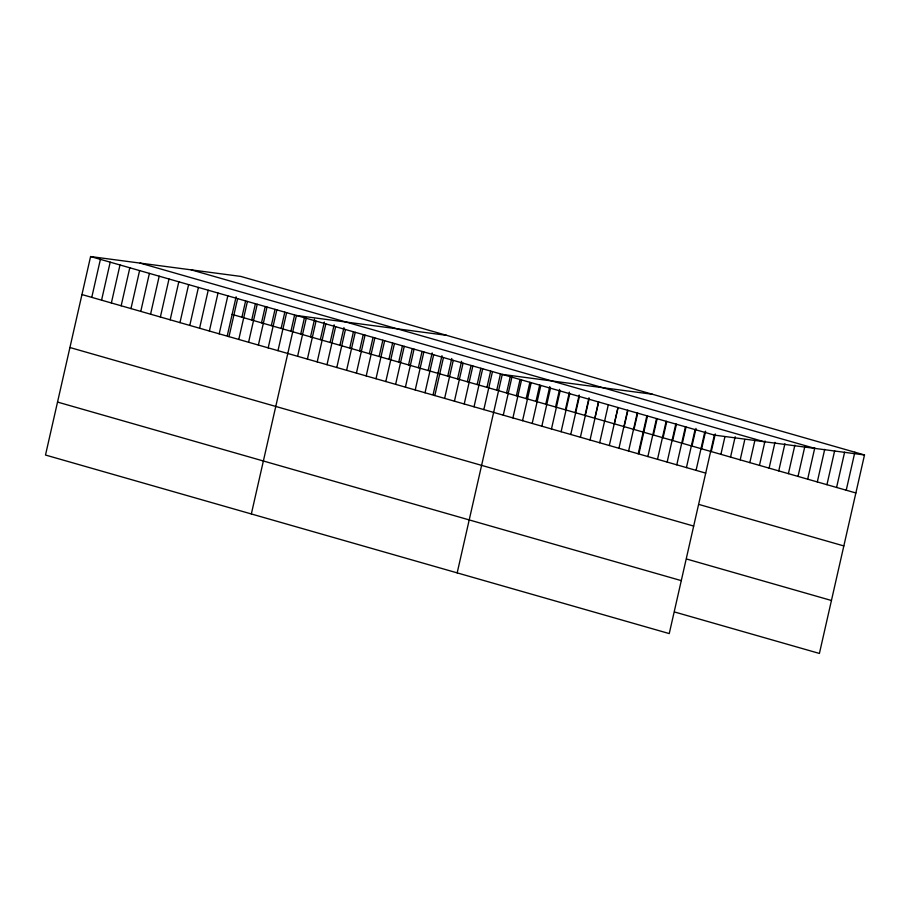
<?xml version="1.0" encoding="UTF-8"?>
<svg xmlns="http://www.w3.org/2000/svg" width="910" height="910" viewBox="0 0 910 910"><rect width="100%" height="100%" fill="white"/><g stroke="black" fill="none" stroke-linecap="round" stroke-linejoin="round"><path stroke-width="1.36" d="M864.5 454.966L240.752 276.412L90.59 256.552L45.5 455.034L669.248 633.587L714.35 435.105L864.5 454.966L819.409 653.448L674.81 612.055M91.762 297.365L100.396 259.361M101.567 300.163L110.201 262.171M111.361 302.973L119.995 264.969M121.166 305.783L129.8 267.779M130.972 308.581L139.605 270.589M140.766 311.391L149.399 273.387M150.571 314.2L159.204 276.196M160.376 316.998L169.01 279.006M170.181 319.808L178.815 281.804M179.975 322.618L188.609 284.614M189.78 325.416L198.414 287.423M199.586 328.226L208.219 290.222M209.38 331.035L218.013 293.031M219.185 333.834L227.819 295.841M227.307 335.597L236.122 296.774M228.99 336.643L237.624 298.639M241.912 317.215L245.62 300.937M238.784 339.453L247.418 301.449M251.717 320.024L255.414 303.735M248.589 342.251L257.223 304.259M261.523 322.834L265.219 306.545M258.394 345.061L267.028 307.057M271.317 325.632L275.025 309.354M268.188 347.87L276.833 309.866M281.122 328.442L284.819 312.153M277.994 350.668L286.627 312.676M290.927 331.251L294.624 314.962M251.342 513.957L296.433 315.474L446.582 335.335M300.721 334.061L304.429 317.772M297.604 356.288L306.238 318.284M310.526 336.859L314.541 319.217M307.398 359.086L316.032 321.093M320.331 339.669L324.335 322.026M317.203 361.896L325.837 323.892M330.137 342.478L334.141 324.825M327.009 364.705L335.642 326.701M339.93 345.277L343.946 327.634M336.802 367.503L345.436 329.511M349.736 348.086L353.433 331.797M346.608 370.313L355.241 332.309M359.541 350.896L363.238 334.607M356.413 373.123L365.046 335.119M369.335 353.694L373.043 337.405M366.207 375.921L374.852 337.928M379.14 356.504L382.837 340.215M376.012 378.731L384.646 340.727M388.945 359.313L392.642 343.024M385.817 381.54L394.451 343.536M398.739 362.112L402.447 345.823M395.623 384.338L404.256 346.346M408.545 364.921L412.241 348.632M405.416 387.148L414.05 349.144M418.35 367.731L422.047 351.442M415.222 389.958L423.855 351.954M428.155 370.529L432.159 352.887M425.027 392.767L433.661 354.763M433.137 394.519L441.964 355.696M434.821 395.566L443.454 357.562M447.754 376.149L451.758 358.495M444.626 398.375L453.26 360.371M457.559 378.947L461.563 361.304M454.431 401.185L463.065 363.181M467.353 381.756L471.061 365.467M464.225 403.983L472.859 365.979M477.159 384.566L480.855 368.277M474.03 406.793L482.664 368.789M486.964 387.364L490.661 371.075M483.836 409.602L492.469 371.599M496.758 390.174L500.466 373.885M457.173 572.879L502.274 374.397L652.424 394.257M506.563 392.983L510.26 376.695M503.275 415.165L511.909 377.161M516.368 395.782L520.065 379.493M512.91 417.917L521.555 379.925M526.173 398.591L529.87 382.302M522.556 420.682L531.19 382.678M535.967 401.401L539.675 385.112M532.191 423.446L540.824 385.442M545.773 404.199L549.776 386.557M541.837 426.198L550.47 388.195M555.578 407.009L559.582 389.366M551.471 428.963L560.105 390.959M565.372 409.818L569.387 392.164M561.117 431.715L569.751 393.723M575.177 412.617L579.181 394.974M570.752 434.479L579.386 396.476M584.982 415.426L588.986 397.784M580.398 437.244L589.032 399.24M594.776 418.236L598.484 401.947M590.033 439.996L598.666 401.992M599.679 442.76L608.312 404.757M609.313 445.513L617.947 407.509M614.386 423.844L618.083 407.555M618.948 448.277L627.593 410.274M624.192 426.653L627.889 410.364M628.594 451.041L637.228 413.038M633.986 429.452L637.694 413.174M638.229 453.794L646.862 415.79M638.979 453.442L647.488 415.972M647.874 456.558L656.508 418.554M653.426 435.025L657.134 418.736M657.509 459.311L666.143 421.307M663.071 437.778L666.768 421.489M667.155 462.075L675.789 424.071M672.706 440.542L676.414 424.253M676.79 464.828L685.423 426.835M682.352 443.295L686.049 427.017M686.436 467.592L695.069 429.588M691.987 446.059L696.002 428.417M696.07 470.356L704.704 432.352M701.633 448.823L705.637 431.169M711.267 451.576L715.283 433.933M720.913 454.34L724.917 436.698M730.548 457.093L735.178 436.743M740.194 459.857L744.812 439.496M749.829 462.61L755.072 439.541M759.463 465.374L765.014 440.94M769.109 468.138L774.967 442.351M778.744 470.891L784.909 443.75M788.39 473.655L794.862 445.149M798.024 476.408L804.815 446.56M807.67 479.172L814.757 447.959M817.305 481.936L824.71 449.358M826.951 484.689L834.652 450.757M836.586 487.453L844.605 452.168M846.232 490.206L854.865 452.213M191.191 269.861L814.951 448.414M140.14 263.104L763.899 441.668M90.59 256.552L714.35 435.105M232.118 314.416L855.866 492.97M81.957 294.556L705.716 473.109M699.233 504.538L843.832 545.932M69.922 347.518L693.682 526.071M686.845 559.093L831.433 600.486M57.535 402.072L681.283 580.625"/></g></svg>
